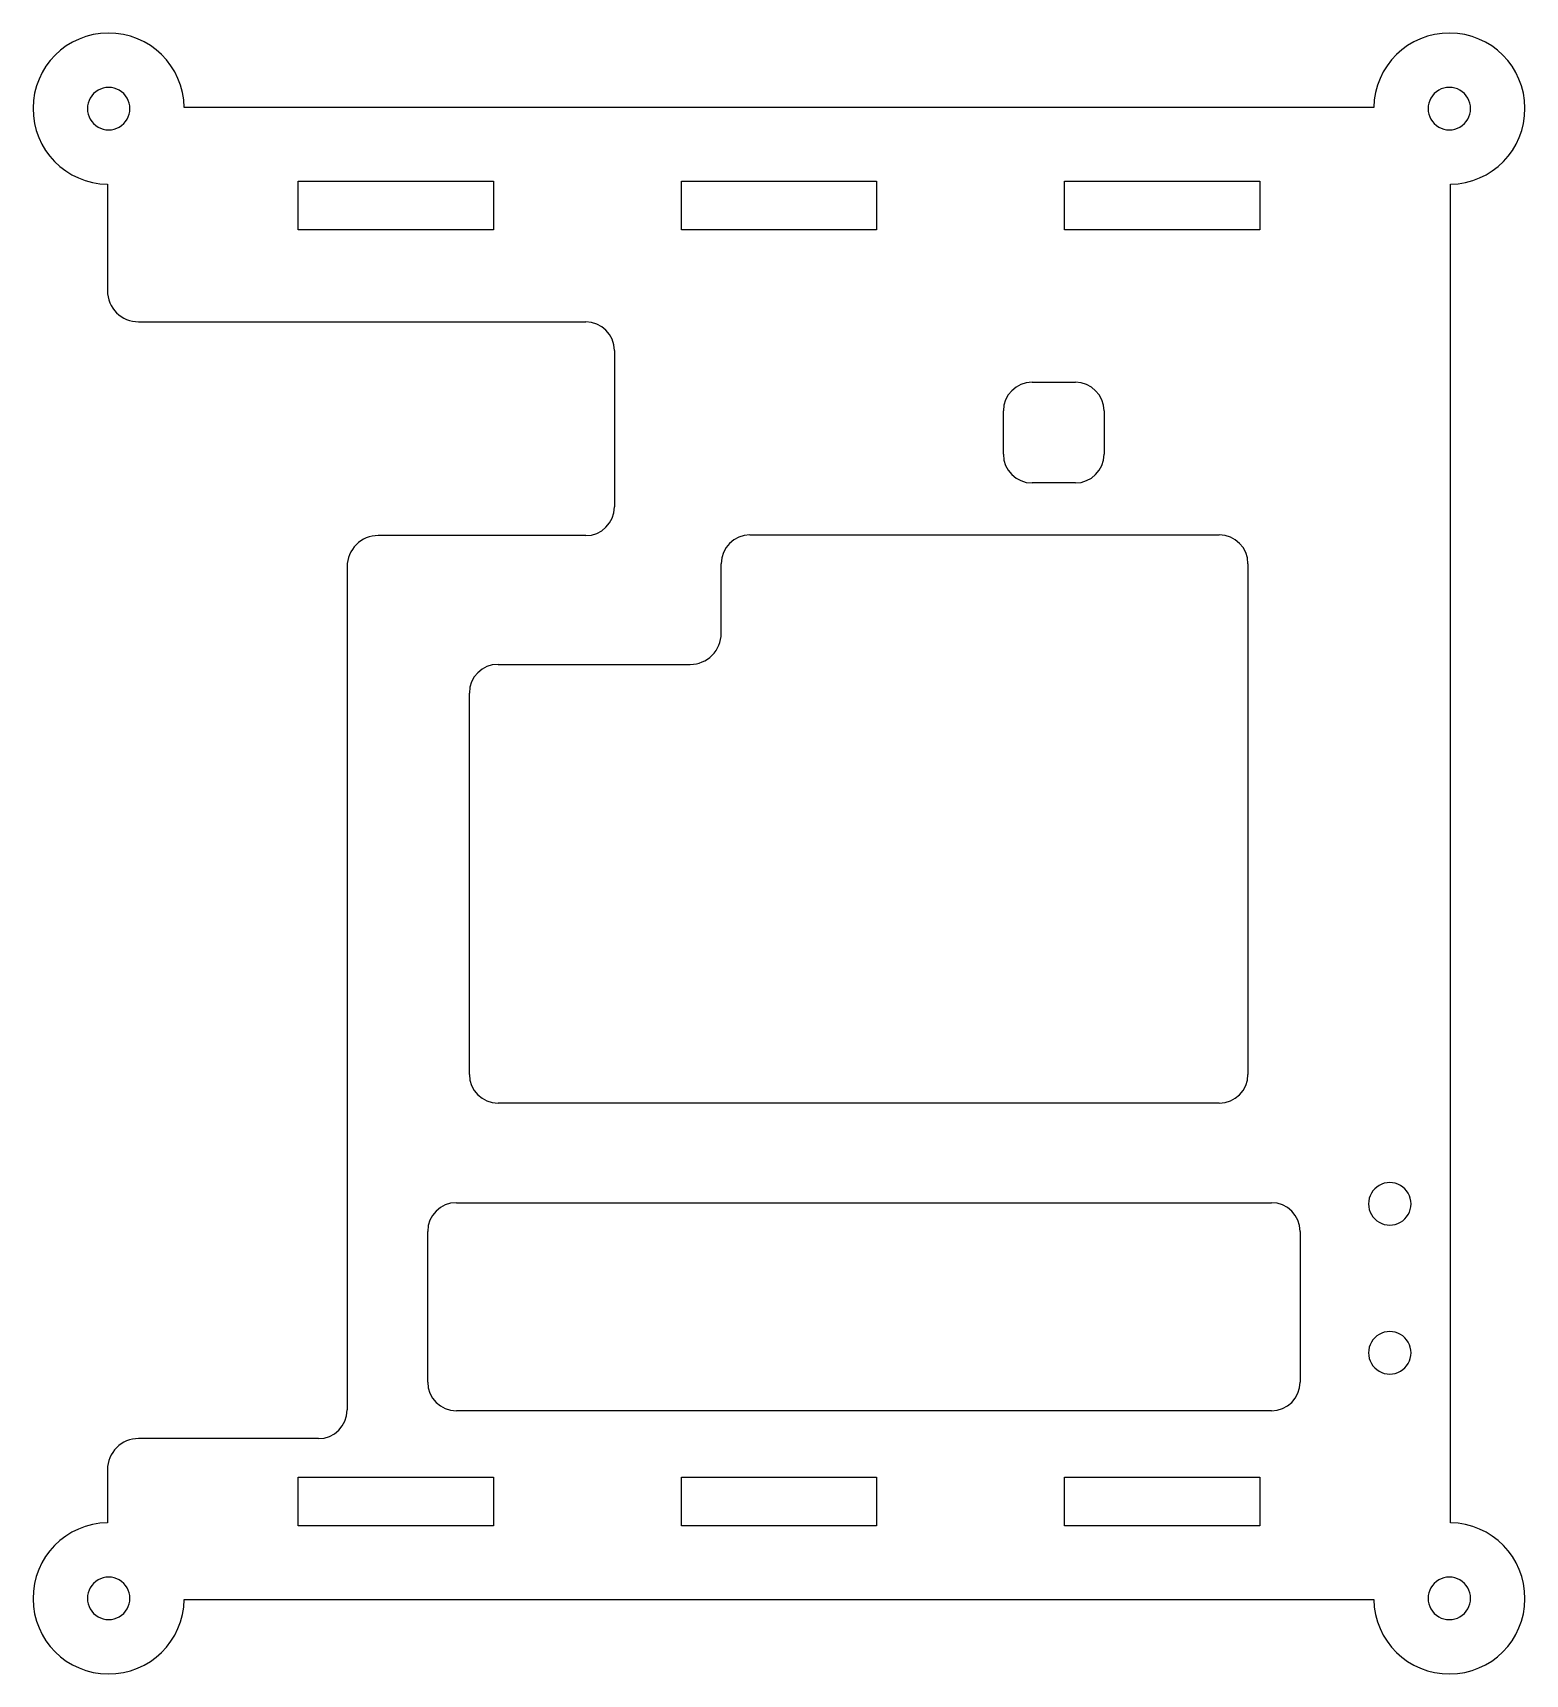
# Model space of a CAD drawing. Extents: x 3 to 103, y 186 to 296.
import ezdxf

# ---------------------------------------------------------------- set-up
doc = ezdxf.new("R2010")
doc.units = 0
doc.layers.add('CUTOUTS', color=7, linetype='CONTINUOUS')
doc.layers.add('PERIMETER', color=7, linetype='CONTINUOUS')

msp = doc.modelspace()

# ---------------------------------------------------------------- linework, layer by layer
at = {"layer": 'CUTOUTS', "color": 1}
for points in [[(9.372615, 290.711426)], [(99.372613, 290.711426)], [(20.679758, 282.586427), (20.679758, 285.836425), (33.7869, 285.836425), (33.7869, 282.586427)], [(59.501185, 285.836425), (59.501185, 282.586427), (46.394042, 282.586427), (46.394042, 285.836425)], [(85.215471, 282.586427), (72.10833, 282.586427), (72.10833, 285.836425), (85.215471, 285.836425)], [(95.372613, 217.193443)], [(95.372613, 207.193445)], [(20.679758, 198.836424), (33.7869, 198.836424), (33.7869, 195.586425), (20.679758, 195.586425)], [(59.501185, 198.836424), (59.501185, 195.586425), (46.394042, 195.586425), (46.394042, 198.836424)], [(85.215471, 198.836424), (85.215471, 195.586425), (72.10833, 195.586425), (72.10833, 198.836424)], [(9.372615, 190.711425)], [(99.372613, 190.711425)]]:
    msp.add_lwpolyline(points, close=True, dxfattribs=at)
for points in [[(69.935622, 272.342892), (72.841403, 272.342892)], [(68.010622, 267.512113), (68.010622, 270.417892)], [(74.766403, 270.417892), (74.766403, 267.512113)], [(72.841403, 265.587114), (69.935622, 265.587114)], [(50.993754, 262.09165), (82.501129, 262.09165)], [(49.068755, 255.484234), (49.068755, 260.16665)], [(84.426129, 260.16665), (84.426129, 225.878709)], [(34.088509, 253.409234), (46.993754, 253.409234)], [(32.163509, 225.878709), (32.163509, 251.484235)], [(82.501129, 223.953709), (34.088509, 223.953709)], [(31.293038, 217.268545), (86.002217, 217.268545)], [(29.368038, 205.226117), (29.368038, 215.343546)], [(87.927217, 215.343546), (87.927217, 205.226117)], [(86.002217, 203.301117), (31.293038, 203.301117)]]:
    msp.add_lwpolyline(points, dxfattribs=at)
for points in [[(8.660115, 291.945512), (8.219218, 292.200064), (7.676012, 292.200064), (7.235115, 291.945512)], [(98.660468, 291.946536), (98.219391, 292.20136), (97.675836, 292.20136), (97.234759, 291.946536)], [(7.235115, 291.945512), (6.794218, 291.690961), (6.522615, 291.22053), (6.522615, 290.711426)], [(9.372615, 290.711426), (9.372615, 291.22053), (9.101012, 291.690961), (8.660115, 291.945512)], [(97.234759, 291.946536), (96.793682, 291.691711), (96.522175, 291.220822), (96.522614, 290.711426)], [(99.372613, 290.711426), (99.373052, 291.220822), (99.101545, 291.691711), (98.660468, 291.946536)], [(6.522615, 290.711426), (6.522615, 290.202323), (6.794218, 289.731892), (7.235115, 289.47734)], [(8.660115, 289.47734), (9.101012, 289.731892), (9.372615, 290.202323), (9.372615, 290.711426)], [(96.522614, 290.711426), (96.522175, 290.20203), (96.793682, 289.731141), (97.234759, 289.476317)], [(98.660468, 289.476317), (99.101545, 289.731141), (99.373052, 290.20203), (99.372613, 290.711426)], [(7.235115, 289.47734), (7.676012, 289.222788), (8.219218, 289.222788), (8.660115, 289.47734)], [(97.234759, 289.476317), (97.675836, 289.221492), (98.219391, 289.221492), (98.660468, 289.476317)], [(69.935622, 272.342892), (68.872474, 272.342892), (68.010622, 271.48104), (68.010622, 270.417892)], [(74.766403, 270.417892), (74.766403, 271.48104), (73.904551, 272.342892), (72.841403, 272.342892)], [(68.010622, 267.512113), (68.010622, 266.448965), (68.872474, 265.587114), (69.935622, 265.587114)], [(72.841403, 265.587114), (73.904551, 265.587114), (74.766403, 266.448965), (74.766403, 267.512113)], [(50.993754, 262.09165), (49.930606, 262.09165), (49.068755, 261.229798), (49.068755, 260.16665)], [(84.426129, 260.16665), (84.426129, 261.229798), (83.564277, 262.09165), (82.501129, 262.09165)], [(48.461001, 254.016988), (48.850139, 254.406126), (49.068755, 254.93391), (49.068755, 255.484234)], [(34.088509, 253.409234), (33.025361, 253.409234), (32.16351, 252.547383), (32.163509, 251.484235)], [(46.993754, 253.409234), (47.544079, 253.409234), (48.071863, 253.62785), (48.461001, 254.016988)], [(32.163509, 225.878709), (32.16351, 224.815561), (33.025361, 223.953709), (34.088509, 223.953709)], [(82.501129, 223.953709), (83.564277, 223.953709), (84.426129, 224.815561), (84.426129, 225.878709)], [(93.234759, 218.428553), (92.793682, 218.173728), (92.522175, 217.702839), (92.522614, 217.193443)], [(94.660468, 218.428553), (94.219392, 218.683378), (93.675836, 218.683378), (93.234759, 218.428553)], [(95.372613, 217.193443), (95.373052, 217.702839), (95.101545, 218.173728), (94.660468, 218.428553)], [(31.293038, 217.268545), (30.22989, 217.268545), (29.368038, 216.406694), (29.368038, 215.343546)], [(87.927217, 215.343546), (87.927217, 216.406694), (87.065365, 217.268545), (86.002217, 217.268545)], [(92.522614, 217.193443), (92.522175, 216.684048), (92.793682, 216.213159), (93.234759, 215.958334)], [(94.660468, 215.958334), (95.101545, 216.213159), (95.373052, 216.684048), (95.372613, 217.193443)], [(93.234759, 215.958334), (93.675836, 215.703509), (94.219392, 215.703509), (94.660468, 215.958334)], [(93.234759, 208.428554), (92.793682, 208.17373), (92.522175, 207.702841), (92.522614, 207.193445)], [(94.660468, 208.428554), (94.219392, 208.683379), (93.675836, 208.683379), (93.234759, 208.428554)], [(95.372613, 207.193445), (95.373052, 207.702841), (95.101545, 208.17373), (94.660468, 208.428554)], [(92.522614, 207.193445), (92.522175, 206.684049), (92.793682, 206.21316), (93.234759, 205.958335)], [(94.660468, 205.958335), (95.101545, 206.21316), (95.373052, 206.684049), (95.372613, 207.193445)], [(29.368038, 205.226117), (29.368038, 204.162969), (30.22989, 203.301117), (31.293038, 203.301117)], [(86.002217, 203.301117), (87.065365, 203.301117), (87.927217, 204.162969), (87.927217, 205.226117)], [(93.234759, 205.958335), (93.675836, 205.703511), (94.219392, 205.703511), (94.660468, 205.958335)], [(7.235115, 191.945511), (6.794218, 191.690959), (6.522615, 191.220528), (6.522615, 190.711425)], [(8.660115, 191.945511), (8.219218, 192.200063), (7.676012, 192.200063), (7.235115, 191.945511)], [(9.372615, 190.711425), (9.372615, 191.220528), (9.101012, 191.690959), (8.660115, 191.945511)], [(97.234759, 191.946534), (96.793682, 191.691709), (96.522175, 191.22082), (96.522614, 190.711425)], [(98.660468, 191.946534), (98.219391, 192.201359), (97.675836, 192.201359), (97.234759, 191.946534)], [(99.372613, 190.711425), (99.373052, 191.22082), (99.101545, 191.691709), (98.660468, 191.946534)], [(6.522615, 190.711425), (6.522615, 190.202321), (6.794218, 189.73189), (7.235115, 189.477338)], [(8.660115, 189.477338), (9.101012, 189.73189), (9.372615, 190.202321), (9.372615, 190.711425)], [(96.522614, 190.711425), (96.522175, 190.202029), (96.793682, 189.73114), (97.234759, 189.476315)], [(98.660468, 189.476315), (99.101545, 189.73114), (99.373052, 190.202029), (99.372613, 190.711425)], [(7.235115, 189.477338), (7.676012, 189.222787), (8.219218, 189.222787), (8.660115, 189.477338)], [(97.234759, 189.476315), (97.675836, 189.22149), (98.219391, 189.22149), (98.660468, 189.476315)]]:
    msp.add_open_spline(points, degree=3, dxfattribs=at)
at = {"layer": 'PERIMETER', "color": 1}
for points in [[(92.873169, 290.786425), (13.022061, 290.786425)], [(7.872615, 285.63698), (7.872615, 278.479299)], [(98.022614, 195.785871), (98.022614, 285.63698)], [(9.947615, 276.404299), (39.973321, 276.404299)], [(41.898321, 274.4793), (41.898321, 263.974222)], [(39.973321, 262.049222), (26.035669, 262.049222)], [(23.960669, 259.974222), (23.960669, 203.359437)], [(22.035669, 201.434437), (9.947615, 201.434437)], [(7.872615, 199.359437), (7.872615, 195.785871)], [(13.022061, 190.636426), (92.873169, 190.636426)]]:
    msp.add_lwpolyline(points, dxfattribs=at)
for points in [[(7.922615, 295.786364), (5.139311, 295.772653), (2.886389, 293.519731), (2.872677, 290.736427)], [(13.022061, 290.786425), (12.980928, 293.569459), (10.705919, 295.800075), (7.922615, 295.786364)], [(97.972615, 295.786364), (95.189311, 295.800075), (92.914301, 293.569459), (92.873169, 290.786425)], [(103.022553, 290.736426), (103.008841, 293.51973), (100.755919, 295.772652), (97.972615, 295.786364)], [(2.872677, 290.736427), (2.858965, 287.953122), (5.089581, 285.678113), (7.872615, 285.63698)], [(98.022614, 285.63698), (100.805648, 285.678113), (103.036264, 287.953122), (103.022553, 290.736426)], [(7.872615, 278.479299), (7.872615, 277.928975), (8.09123, 277.401191), (8.480368, 277.012053)], [(8.480368, 277.012053), (8.869506, 276.622915), (9.397291, 276.404299), (9.947615, 276.404299)], [(41.898321, 274.4793), (41.898321, 275.542448), (41.036469, 276.404299), (39.973321, 276.404299)], [(39.973321, 262.049222), (41.036469, 262.049222), (41.898321, 262.911073), (41.898321, 263.974222)], [(24.568423, 261.441468), (24.179285, 261.05233), (23.960669, 260.524546), (23.960669, 259.974222)], [(26.035669, 262.049222), (25.485345, 262.049222), (24.957561, 261.830606), (24.568423, 261.441468)], [(22.035669, 201.434437), (23.098817, 201.434437), (23.960669, 202.296289), (23.960669, 203.359437)], [(8.480368, 200.826683), (8.09123, 200.437545), (7.872615, 199.909761), (7.872615, 199.359437)], [(9.947615, 201.434437), (9.397291, 201.434437), (8.869506, 201.215821), (8.480368, 200.826683)], [(7.872615, 195.785871), (5.089581, 195.744738), (2.858965, 193.469728), (2.872677, 190.686424)], [(103.022553, 190.686425), (103.036264, 193.469729), (100.805648, 195.744738), (98.022614, 195.785871)], [(2.872677, 190.686424), (2.886389, 187.90312), (5.139311, 185.650198), (7.922615, 185.636487)], [(7.922615, 185.636487), (10.705919, 185.622776), (12.980928, 187.853392), (13.022061, 190.636426)], [(92.873169, 190.636426), (92.914301, 187.853392), (95.189311, 185.622776), (97.972615, 185.636487)], [(97.972615, 185.636487), (100.755919, 185.650198), (103.008841, 187.90312), (103.022553, 190.686425)]]:
    msp.add_open_spline(points, degree=3, dxfattribs=at)

doc.saveas('drawing.dxf')
